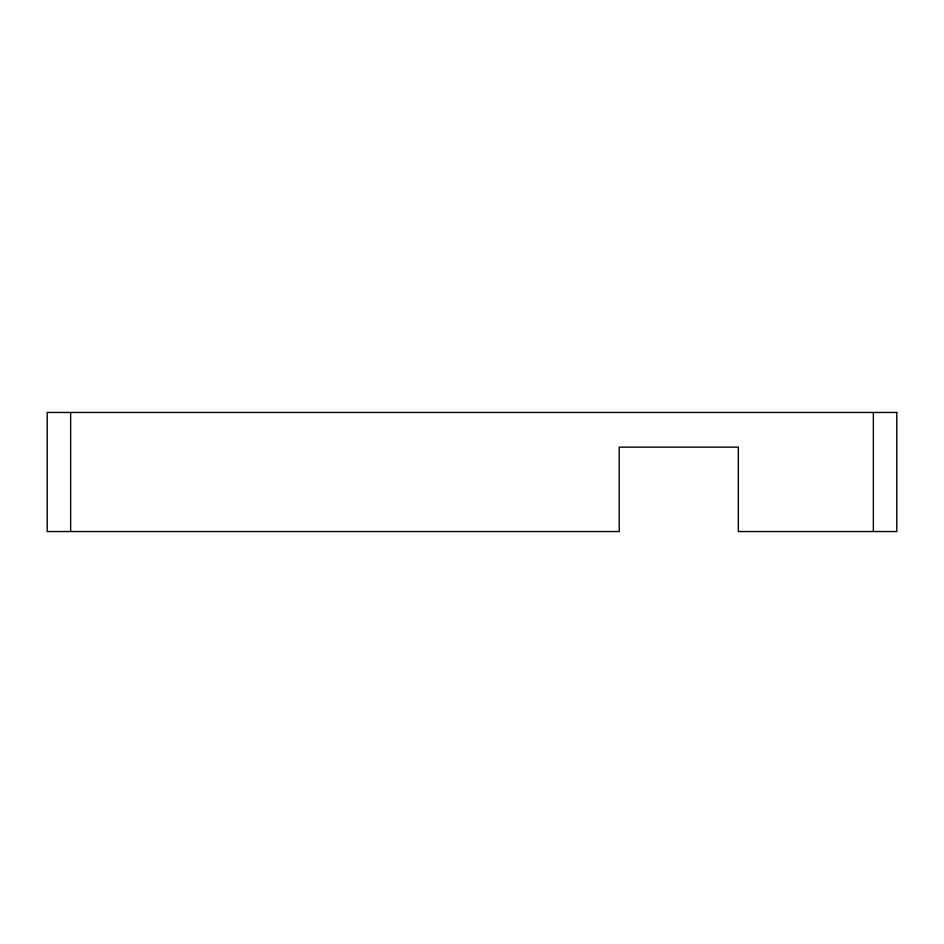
<?xml version="1.0" encoding="UTF-8"?>
<svg xmlns="http://www.w3.org/2000/svg" width="944" height="944" viewBox="0 0 944 944"><rect width="100%" height="100%" fill="white"/><g stroke="black" fill="none" stroke-linecap="round" stroke-linejoin="round"><path stroke-width="1.42" d="M873.353 412.457L873.353 531.543M70.647 412.457L70.647 531.543M896.8 412.457L47.2 412.457L47.2 531.543L619.229 531.543L619.229 447.149L738.326 447.149L738.326 531.543L896.8 531.543L896.8 412.457"/></g></svg>
